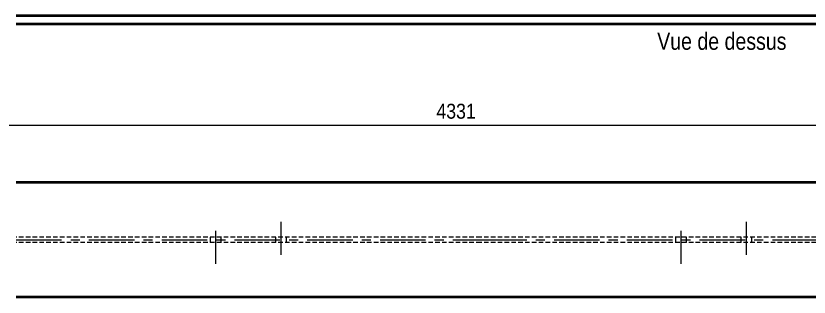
# Model space of a CAD drawing. Header units: millimetres. Extents: x 2 to 410, y 5 to 282.
# Drawn here: x 74.4 to 212.8, y 140.1 to 189.1 of the extents above; entities that cross this region are included whole.
import ezdxf

# ---------------------------------------------------------------- set-up
doc = ezdxf.new("R2010")
doc.units = ezdxf.units.MM
for name, pattern in [('AXES', [12.7, 7.9375, -1.5875, 1.5875, -1.5875]), ('CACHE2', [1.190625, 0.79375, -0.396875]), ('INTERROMPUX2', [9.525, 6.35, -3.175])]:
    doc.linetypes.add(name, pattern=pattern)
for name, color, linetype, lineweight in [('Autre type objet', 1, 'Continuous', 0), ('Axe', 1, 'Continuous', 0), ('Boulon', 7, 'Continuous', 0), ('Cache', 7, 'Continuous', 0), ('Cotation', 7, 'Continuous', 0), ('Piece', 2, 'Continuous', 0)]:
    doc.layers.add(name, color=color, linetype=linetype, lineweight=lineweight)
doc.styles.add('ARIAL', font='ARIAL.TTF')
doc.styles.add('COMIC_SANS_MS', font='COMIC.TTF')

# ---------------------------------------------------------------- blocks, each defined once
blk = doc.blocks.new('*A8')
at = {"layer": 'Piece', "color": 2, "linetype": 'Continuous', "lineweight": 40}
for p, q in [((155.54079, 189.114656), (74.482216, 189.114656)), ((236.699365, 189.114656), (155.64079, 189.114656)), ((155.54079, 187.68799), (74.482216, 187.68799)), ((236.699365, 187.68799), (155.64079, 187.68799))]:
    blk.add_line(p, q, dxfattribs=at)
blk = doc.blocks.new('*A13')
at = {"layer": 'Boulon', "linetype": 'INTERROMPUX2', "lineweight": 0}
for p, q in [((201.903411, 147.468323), (201.903411, 153.201656)), ((201.903411, 147.468323), (201.903411, 153.201656)), ((200.970078, 149.601656), (200.970078, 150.548323)), ((200.970078, 149.601656), (200.970078, 150.548323)), ((202.836744, 149.601656), (202.836744, 150.548323)), ((202.836744, 149.601656), (202.836744, 150.548323))]:
    blk.add_line(p, q, dxfattribs=at)
blk = doc.blocks.new('*A14')
at = {"layer": 'Boulon', "linetype": 'INTERROMPUX2', "lineweight": 0}
for p, q in [((190.436744, 151.61499), (190.436744, 145.881656)), ((190.436744, 151.61499), (190.436744, 145.881656)), ((189.503411, 150.548323), (189.503411, 149.601656)), ((189.503411, 150.548323), (189.503411, 149.601656)), ((191.370078, 150.548323), (191.370078, 149.601656)), ((191.370078, 150.548323), (191.370078, 149.601656))]:
    blk.add_line(p, q, dxfattribs=at)
blk = doc.blocks.new('*A15')
at = {"layer": 'Boulon', "linetype": 'INTERROMPUX2', "lineweight": 0}
for p, q in [((120.744836, 147.468323), (120.744836, 153.201656)), ((120.744836, 147.468323), (120.744836, 153.201656)), ((119.811503, 149.601656), (119.811503, 150.548323)), ((119.811503, 149.601656), (119.811503, 150.548323)), ((121.67817, 149.601656), (121.67817, 150.548323)), ((121.67817, 149.601656), (121.67817, 150.548323))]:
    blk.add_line(p, q, dxfattribs=at)
blk = doc.blocks.new('*A16')
at = {"layer": 'Boulon', "linetype": 'INTERROMPUX2', "lineweight": 0}
for p, q in [((109.27817, 151.61499), (109.27817, 145.881656)), ((109.27817, 151.61499), (109.27817, 145.881656)), ((108.344836, 150.548323), (108.344836, 149.601656)), ((108.344836, 150.548323), (108.344836, 149.601656)), ((110.211503, 150.548323), (110.211503, 149.601656)), ((110.211503, 150.548323), (110.211503, 149.601656))]:
    blk.add_line(p, q, dxfattribs=at)
blk = doc.blocks.new('*A19')
at = {"layer": 'Axe', "color": 1, "linetype": 'AXES', "lineweight": 15}
for p, q in [((74.482216, 150.07499), (155.54079, 150.07499)), ((155.64079, 150.07499), (236.699365, 150.07499))]:
    blk.add_line(p, q, dxfattribs=at)
at = {"layer": 'Cache', "color": 7, "linetype": 'CACHE2', "lineweight": 20}
for p, q in [((155.54079, 150.548323), (74.482216, 150.548323)), ((155.54079, 149.601656), (74.482216, 149.601656)), ((236.699365, 150.548323), (155.64079, 150.548323)), ((236.699365, 149.601656), (155.64079, 149.601656))]:
    blk.add_line(p, q, dxfattribs=at)
at = {"layer": 'Piece', "color": 2, "linetype": 'Continuous', "lineweight": 40}
for p, q in [((155.54079, 160.07499), (74.482216, 160.07499)), ((236.699365, 160.07499), (155.64079, 160.07499)), ((155.54079, 140.07499), (74.482216, 140.07499)), ((236.699365, 140.07499), (155.64079, 140.07499))]:
    blk.add_line(p, q, dxfattribs=at)
blk = doc.blocks.new('*A53')
at = {"layer": 'Cotation', "linetype": 'Continuous', "lineweight": 0}
blk.add_line((30.38, 170.07), (272.94, 170.07), dxfattribs=at)
at = {"layer": 'Cotation', "style": 'ARIAL', "width": 0.85}
blk.add_text('4331', height=2.6, dxfattribs=at).set_placement((147.81, 171.19))
blk = doc.blocks.new('*A56')
at = {"layer": 'Autre type objet', "style": 'COMIC_SANS_MS', "width": 0.85}
blk.add_text('Vue de dessus', height=3, dxfattribs=at).set_placement((186.336291, 183.198661))

msp = doc.modelspace()

# ---------------------------------------------------------------- block references
at = {"lineweight": 0}
for name in ['*A8', '*A56', '*A53', '*A19', '*A15', '*A13', '*A16', '*A14']:
    msp.add_blockref(name, (0, 0), dxfattribs=at)

doc.saveas('drawing.dxf')
